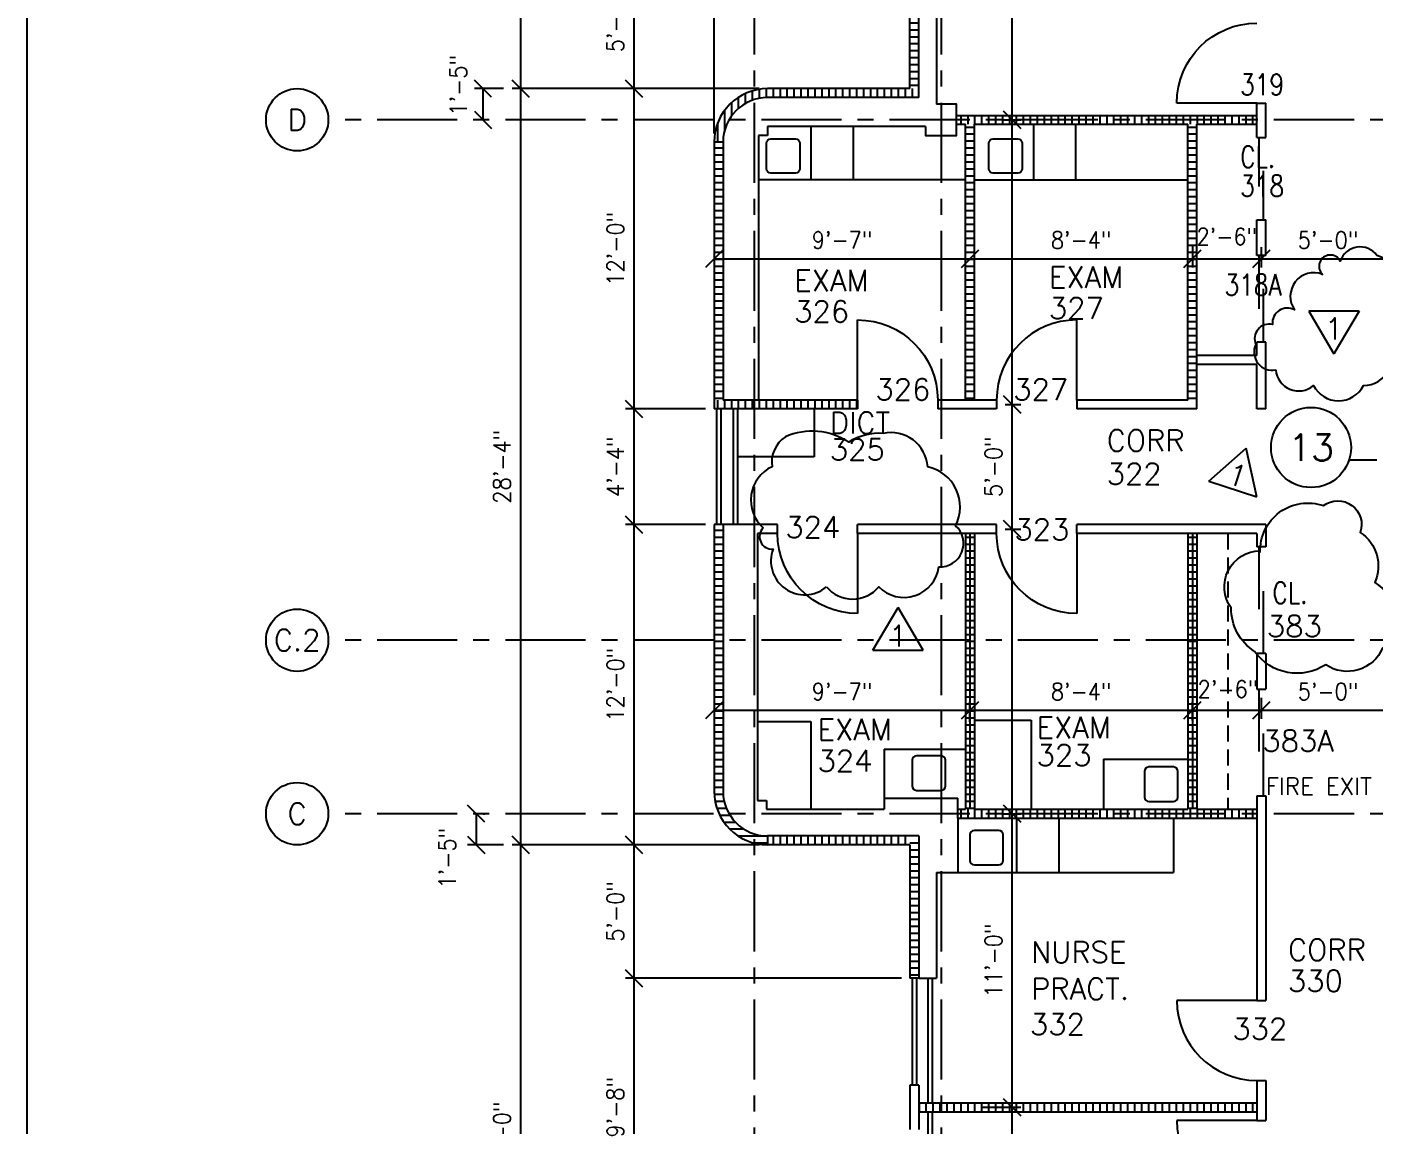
# Model space of a CAD drawing. Header units: inches. Extents: x 0 to 3828, y 0 to 2820.
# Drawn here: x 0 to 606, y 1598 to 2092 of the extents above; entities that cross this region are included whole.
import ezdxf
from ezdxf.enums import TextEntityAlignment as Align

# ---------------------------------------------------------------- set-up
doc = ezdxf.new("R2010")
doc.units = ezdxf.units.IN
doc.header["$LTSCALE"] = 28.8
doc.header["$MEASUREMENT"] = 0
doc.linetypes.add('CENTER', pattern=[2, 1.25, -0.25, 0.25, -0.25])
doc.linetypes.add('HIDDEN', pattern=[0.375, 0.25, -0.125])
for name, color, linetype in [('A-ANNO-DIMS', 1, 'Continuous'), ('A-ANNO-TEXT', 7, 'Continuous'), ('A-ANNO-TTLB', 6, 'Continuous'), ('A-DOOR', 6, 'Continuous'), ('A-FLOR-FURN', 74, 'Continuous'), ('A-GLAZ', 5, 'Continuous'), ('A-GRID', 1, 'CENTER'), ('A-WALL', 4, 'Continuous'), ('A-WALL-PATT', 9, 'Continuous'), ('ALL-ELSE', 31, 'Continuous')]:
    doc.layers.add(name, color=color, linetype=linetype)
doc.styles.add('RS', font='romans.shx', dxfattribs={"width": 0.9})
doc.dimstyles.get("Standard").update_dxf_attribs({"dimtxt": 0.18, "dimasz": 0.18, "dimexe": 0.18, "dimexo": 0.0625, "dimgap": 0.09, "dimtad": 0, "dimtih": 1, "dimtoh": 1, "dimdec": 4, "dimzin": 0, "dimdsep": 46, "dimtxsty": 'Standard', "dimcen": 0.09, "dimadec": 0, "dimazin": 0, "dimtfac": 1, "dimtdec": 4, "dimtofl": 0, "dimtmove": 0, "dimatfit": 3, "dimfxl": 0, "dimtolj": 1, "dimtzin": 0, "dimarcsym": 0})
pattern_1 = [(90, (-655, -97), (-3.125, 7e-16), [])]
pattern_2 = [(0, (-655, -97), (1e-15, 3.125), [])]

# ---------------------------------------------------------------- blocks, each defined once
blk = doc.blocks.new('C012')
blk.add_line((0, 0), (-36, 0))
blk.add_arc((0, 0), 36, 180, 270)
blk = doc.blocks.new('C009')
for p, q in [((0, 0), (11.33, 19.24)), ((22.66, 0), (11.33, 19.24)), ((0, 0), (22.66, 0))]:
    blk.add_line(p, q)
blk = doc.blocks.new('C001')
blk.add_circle((0, 0), 14)
blk = doc.blocks.new('C002')
blk.add_circle((0, 0), 18)
blk = doc.blocks.new('_OBLIQUE')
at = {"color": 0, "linetype": 'ByBlock', "lineweight": -2}
blk.add_line((-0.5, -0.5), (0.5, 0.5), dxfattribs=at)
blk = doc.blocks.new('*D176')
at = {"layer": 'A-ANNO-DIMS', "color": 0}
for p, q in [((329.16, 1724), (218.16, 1724)), ((222, 1460), (222, 1724)), ((393.16, 1460), (218.16, 1460))]:
    blk.add_line(p, q, dxfattribs=at)
at = {"layer": 'Defpoints', "color": 0}
for p in [(222, 1724), (333, 1724), (397, 1460)]:
    blk.add_point(p, dxfattribs=at)
at = {"layer": 'A-ANNO-DIMS', "color": 0, "xscale": 7.68, "yscale": 7.68, "zscale": 7.68}
for p, rotation in [((222, 1724), 90), ((222, 1460), 270)]:
    blk.add_blockref('_OBLIQUE', p, dxfattribs=dict(at, rotation=rotation))
at = {"layer": 'A-ANNO-DIMS', "color": 7, "insert": (213.59, 1592), "char_height": 7.68, "attachment_point": 5, "rotation": 90, "style": 'RS'}
blk.add_mtext('\\A1;22\'-0"', dxfattribs=at)
blk = doc.blocks.new('*D177')
at = {"layer": 'A-ANNO-DIMS', "color": 0}
for p, q in [((329.16, 2064), (218.16, 2064)), ((222, 1724), (222, 2064)), ((329.16, 1724), (218.16, 1724))]:
    blk.add_line(p, q, dxfattribs=at)
at = {"layer": 'Defpoints', "color": 0}
for p in [(222, 2064), (333, 2064), (333, 1724)]:
    blk.add_point(p, dxfattribs=at)
at = {"layer": 'A-ANNO-DIMS', "color": 0, "xscale": 7.68, "yscale": 7.68, "zscale": 7.68}
for p, rotation in [((222, 2064), 90), ((222, 1724), 270)]:
    blk.add_blockref('_OBLIQUE', p, dxfattribs=dict(at, rotation=rotation))
at = {"layer": 'A-ANNO-DIMS', "color": 7, "insert": (213.59, 1894), "char_height": 7.68, "attachment_point": 5, "rotation": 90, "style": 'RS'}
blk.add_mtext('\\A1;28\'-4"', dxfattribs=at)
blk = doc.blocks.new('*D178')
at = {"layer": 'A-ANNO-DIMS', "color": 0}
for p, q in [((393.16, 2328), (218.16, 2328)), ((222, 2064), (222, 2328)), ((329.16, 2064), (218.16, 2064))]:
    blk.add_line(p, q, dxfattribs=at)
at = {"layer": 'Defpoints', "color": 0}
for p in [(222, 2328), (397, 2328), (333, 2064)]:
    blk.add_point(p, dxfattribs=at)
at = {"layer": 'A-ANNO-DIMS', "color": 0, "xscale": 7.68, "yscale": 7.68, "zscale": 7.68}
for p, rotation in [((222, 2328), 90), ((222, 2064), 270)]:
    blk.add_blockref('_OBLIQUE', p, dxfattribs=dict(at, rotation=rotation))
at = {"layer": 'A-ANNO-DIMS', "color": 7, "insert": (213.59, 2196), "char_height": 7.68, "attachment_point": 5, "rotation": 90, "style": 'RS'}
blk.add_mtext('\\A1;22\'-0"', dxfattribs=at)
blk = doc.blocks.new('*D181')
at = {"layer": 'A-ANNO-DIMS', "color": 0}
for p, q in [((393.16, 1664), (269.16, 1664)), ((273, 1548), (273, 1664)), ((393.16, 1548), (269.16, 1548))]:
    blk.add_line(p, q, dxfattribs=at)
at = {"layer": 'Defpoints', "color": 0}
for p in [(273, 1664), (397, 1664), (397, 1548)]:
    blk.add_point(p, dxfattribs=at)
at = {"layer": 'A-ANNO-DIMS', "color": 0, "xscale": 7.68, "yscale": 7.68, "zscale": 7.68}
for p, rotation in [((273, 1664), 90), ((273, 1548), 270)]:
    blk.add_blockref('_OBLIQUE', p, dxfattribs=dict(at, rotation=rotation))
at = {"layer": 'A-ANNO-DIMS', "color": 7, "insert": (264.59, 1606), "char_height": 7.68, "attachment_point": 5, "rotation": 90, "style": 'RS'}
blk.add_mtext('\\A1;9\'-8"', dxfattribs=at)
blk = doc.blocks.new('*D182')
at = {"layer": 'A-ANNO-DIMS', "color": 0}
for p, q in [((275.16, 1724), (269.16, 1724)), ((273, 1664), (273, 1724)), ((393.16, 1664), (269.16, 1664))]:
    blk.add_line(p, q, dxfattribs=at)
at = {"layer": 'Defpoints', "color": 0}
for p in [(273, 1724), (279, 1724), (397, 1664)]:
    blk.add_point(p, dxfattribs=at)
at = {"layer": 'A-ANNO-DIMS', "color": 0, "xscale": 7.68, "yscale": 7.68, "zscale": 7.68}
for p, rotation in [((273, 1724), 90), ((273, 1664), 270)]:
    blk.add_blockref('_OBLIQUE', p, dxfattribs=dict(at, rotation=rotation))
at = {"layer": 'A-ANNO-DIMS', "color": 7, "insert": (264.59, 1694), "char_height": 7.68, "attachment_point": 5, "rotation": 90, "style": 'RS'}
blk.add_mtext('\\A1;5\'-0"', dxfattribs=at)
blk = doc.blocks.new('*D166')
at = {"layer": 'A-ANNO-DIMS', "color": 0}
for p, q in [((305.16, 1868), (269.16, 1868)), ((273, 1724), (273, 1868)), ((275.16, 1724), (269.16, 1724))]:
    blk.add_line(p, q, dxfattribs=at)
at = {"layer": 'Defpoints', "color": 0}
for p in [(273, 1868), (309, 1868), (279, 1724)]:
    blk.add_point(p, dxfattribs=at)
at = {"layer": 'A-ANNO-DIMS', "color": 0, "xscale": 7.68, "yscale": 7.68, "zscale": 7.68}
for p, rotation in [((273, 1868), 90), ((273, 1724), 270)]:
    blk.add_blockref('_OBLIQUE', p, dxfattribs=dict(at, rotation=rotation))
at = {"layer": 'A-ANNO-DIMS', "color": 7, "insert": (264.59, 1796), "char_height": 7.68, "attachment_point": 5, "rotation": 90, "style": 'RS'}
blk.add_mtext('\\A1;12\'-0"', dxfattribs=at)
blk = doc.blocks.new('*D167')
at = {"layer": 'A-ANNO-DIMS', "color": 0}
for p, q in [((305.16, 1920), (269.16, 1920)), ((273, 1868), (273, 1920)), ((305.16, 1868), (269.16, 1868))]:
    blk.add_line(p, q, dxfattribs=at)
at = {"layer": 'Defpoints', "color": 0}
for p in [(273, 1920), (309, 1920), (309, 1868)]:
    blk.add_point(p, dxfattribs=at)
at = {"layer": 'A-ANNO-DIMS', "color": 0, "xscale": 7.68, "yscale": 7.68, "zscale": 7.68}
for p, rotation in [((273, 1920), 90), ((273, 1868), 270)]:
    blk.add_blockref('_OBLIQUE', p, dxfattribs=dict(at, rotation=rotation))
at = {"layer": 'A-ANNO-DIMS', "color": 7, "insert": (264.59, 1894), "char_height": 7.68, "attachment_point": 5, "rotation": 90, "style": 'RS'}
blk.add_mtext('\\A1;4\'-4"', dxfattribs=at)
blk = doc.blocks.new('*D168')
at = {"layer": 'A-ANNO-DIMS', "color": 0}
for p, q in [((280.16, 2064), (269.16, 2064)), ((273, 1920), (273, 2064)), ((305.16, 1920), (269.16, 1920))]:
    blk.add_line(p, q, dxfattribs=at)
at = {"layer": 'Defpoints', "color": 0}
for p in [(273, 2064), (284, 2064), (309, 1920)]:
    blk.add_point(p, dxfattribs=at)
at = {"layer": 'A-ANNO-DIMS', "color": 0, "xscale": 7.68, "yscale": 7.68, "zscale": 7.68}
for p, rotation in [((273, 2064), 90), ((273, 1920), 270)]:
    blk.add_blockref('_OBLIQUE', p, dxfattribs=dict(at, rotation=rotation))
at = {"layer": 'A-ANNO-DIMS', "color": 7, "insert": (264.59, 1992), "char_height": 7.68, "attachment_point": 5, "rotation": 90, "style": 'RS'}
blk.add_mtext('\\A1;12\'-0"', dxfattribs=at)
blk = doc.blocks.new('*D169')
at = {"layer": 'A-ANNO-DIMS', "color": 0}
for p, q in [((393.16, 2124), (269.16, 2124)), ((273, 2064), (273, 2124)), ((280.16, 2064), (269.16, 2064))]:
    blk.add_line(p, q, dxfattribs=at)
at = {"layer": 'Defpoints', "color": 0}
for p in [(273, 2124), (397, 2124), (284, 2064)]:
    blk.add_point(p, dxfattribs=at)
at = {"layer": 'A-ANNO-DIMS', "color": 0, "xscale": 7.68, "yscale": 7.68, "zscale": 7.68}
for p, rotation in [((273, 2124), 90), ((273, 2064), 270)]:
    blk.add_blockref('_OBLIQUE', p, dxfattribs=dict(at, rotation=rotation))
at = {"layer": 'A-ANNO-DIMS', "color": 7, "insert": (264.59, 2094), "char_height": 7.68, "attachment_point": 5, "rotation": 90, "style": 'RS'}
blk.add_mtext('\\A1;5\'-0"', dxfattribs=at)
blk = doc.blocks.new('*D16')
at = {"layer": 'A-ANNO-DIMS', "color": 0}
for p, q in [((214.32, 2064), (201.16, 2064)), ((205, 2064), (205, 2050)), ((202.16, 2050), (201.16, 2050))]:
    blk.add_line(p, q, dxfattribs=at)
at = {"layer": 'Defpoints', "color": 0}
for p in [(218.16, 2064), (205, 2050), (206, 2050)]:
    blk.add_point(p, dxfattribs=at)
at = {"layer": 'A-ANNO-DIMS', "color": 0, "xscale": 7.68, "yscale": 7.68, "zscale": 7.68}
for p, rotation in [((205, 2064), 90), ((205, 2050), 270)]:
    blk.add_blockref('_OBLIQUE', p, dxfattribs=dict(at, rotation=rotation))
at = {"layer": 'A-ANNO-DIMS', "color": 7, "insert": (194, 2065.5), "char_height": 7.68, "attachment_point": 5, "rotation": 90, "style": 'RS'}
blk.add_mtext('\\A1;1\'-5"', dxfattribs=at)
blk = doc.blocks.new('*D173')
at = {"layer": 'A-ANNO-DIMS', "color": 0}
for p, q in [((202, 1738), (202, 1724)), ((205.34, 1738), (205.84, 1738)), ((214.32, 1724), (198.16, 1724))]:
    blk.add_line(p, q, dxfattribs=at)
at = {"layer": 'Defpoints', "color": 0}
for p in [(201.5, 1738), (202, 1724), (218.16, 1724)]:
    blk.add_point(p, dxfattribs=at)
at = {"layer": 'A-ANNO-DIMS', "color": 0, "xscale": 7.68, "yscale": 7.68, "zscale": 7.68}
for p, rotation in [((202, 1738), 90), ((202, 1724), 270)]:
    blk.add_blockref('_OBLIQUE', p, dxfattribs=dict(at, rotation=rotation))
at = {"layer": 'A-ANNO-DIMS', "color": 7, "insert": (189, 1718), "char_height": 7.68, "attachment_point": 5, "rotation": 90, "style": 'RS'}
blk.add_mtext('\\A1;1\'-5"', dxfattribs=at)
blk = doc.blocks.new('*D216')
at = {"layer": 'A-ANNO-DIMS', "color": 0}
for p, q in [((309, 2043.84), (309, 2425.34)), ((309, 2421.5), (327, 2421.5))]:
    blk.add_line(p, q, dxfattribs=at)
at = {"layer": 'Defpoints', "color": 0}
for p in [(327, 2421.5), (327, 2421.5), (309, 2040)]:
    blk.add_point(p, dxfattribs=at)
at = {"layer": 'A-ANNO-DIMS', "color": 0, "xscale": 7.68, "yscale": 7.68, "zscale": 7.68, "rotation": 180}
blk.add_blockref('_OBLIQUE', (309, 2421.5), dxfattribs=at)
at = {"layer": 'A-ANNO-DIMS', "color": 0, "xscale": 7.68, "yscale": 7.68, "zscale": 7.68}
blk.add_blockref('_OBLIQUE', (327, 2421.5), dxfattribs=at)
at = {"layer": 'A-ANNO-DIMS', "color": 7, "insert": (343.5, 2431.5), "char_height": 7.68, "attachment_point": 5, "style": 'RS'}
blk.add_mtext('\\A1;1\'-6"', dxfattribs=at)
blk = doc.blocks.new('*D237')
at = {"layer": 'A-ANNO-DIMS', "color": 0}
for p, q in [((429.34, 1606), (446.84, 1606)), ((443, 1460), (443, 1606)), ((446.34, 1460), (446.84, 1460))]:
    blk.add_line(p, q, dxfattribs=at)
at = {"layer": 'Defpoints', "color": 0}
for p in [(425.5, 1606), (443, 1606), (442.5, 1460)]:
    blk.add_point(p, dxfattribs=at)
at = {"layer": 'A-ANNO-DIMS', "color": 0, "xscale": 7.68, "yscale": 7.68, "zscale": 7.68}
for p, rotation in [((443, 1606), 90), ((443, 1460), 270)]:
    blk.add_blockref('_OBLIQUE', p, dxfattribs=dict(at, rotation=rotation))
at = {"layer": 'A-ANNO-DIMS', "color": 7, "insert": (434.59, 1533), "char_height": 7.68, "attachment_point": 5, "rotation": 90, "style": 'RS'}
blk.add_mtext('\\A1;12\'-2"', dxfattribs=at)
blk = doc.blocks.new('*D238')
at = {"layer": 'A-ANNO-DIMS', "color": 0}
for p, q in [((438.34, 1738), (446.84, 1738)), ((443, 1606), (443, 1738)), ((429.34, 1606), (446.84, 1606))]:
    blk.add_line(p, q, dxfattribs=at)
at = {"layer": 'Defpoints', "color": 0}
for p in [(434.5, 1738), (443, 1738), (425.5, 1606)]:
    blk.add_point(p, dxfattribs=at)
at = {"layer": 'A-ANNO-DIMS', "color": 0, "xscale": 7.68, "yscale": 7.68, "zscale": 7.68}
for p, rotation in [((443, 1738), 90), ((443, 1606), 270)]:
    blk.add_blockref('_OBLIQUE', p, dxfattribs=dict(at, rotation=rotation))
at = {"layer": 'A-ANNO-DIMS', "color": 7, "insert": (434.59, 1672), "char_height": 7.68, "attachment_point": 5, "rotation": 90, "style": 'RS'}
blk.add_mtext('\\A1;11\'-0"', dxfattribs=at)
blk = doc.blocks.new('*D239')
at = {"layer": 'A-ANNO-DIMS', "color": 0}
for p, q in [((439.84, 1866), (446.84, 1866)), ((443, 1738), (443, 1866)), ((438.34, 1738), (446.84, 1738))]:
    blk.add_line(p, q, dxfattribs=at)
at = {"layer": 'Defpoints', "color": 0}
for p in [(436, 1866), (443, 1866), (434.5, 1738)]:
    blk.add_point(p, dxfattribs=at)
at = {"layer": 'A-ANNO-DIMS', "color": 0, "xscale": 7.68, "yscale": 7.68, "zscale": 7.68}
for p, rotation in [((443, 1866), 90), ((443, 1738), 270)]:
    blk.add_blockref('_OBLIQUE', p, dxfattribs=dict(at, rotation=rotation))
blk = doc.blocks.new('*D240')
at = {"layer": 'A-ANNO-DIMS', "color": 0}
for p, q in [((439.84, 1922), (446.84, 1922)), ((443, 1866), (443, 1922)), ((439.84, 1866), (446.84, 1866))]:
    blk.add_line(p, q, dxfattribs=at)
at = {"layer": 'Defpoints', "color": 0}
for p in [(436, 1922), (443, 1922), (436, 1866)]:
    blk.add_point(p, dxfattribs=at)
at = {"layer": 'A-ANNO-DIMS', "color": 0, "xscale": 7.68, "yscale": 7.68, "zscale": 7.68}
for p, rotation in [((443, 1922), 90), ((443, 1866), 270)]:
    blk.add_blockref('_OBLIQUE', p, dxfattribs=dict(at, rotation=rotation))
at = {"layer": 'A-ANNO-DIMS', "color": 7, "insert": (434.59, 1894), "char_height": 7.68, "attachment_point": 5, "rotation": 90, "style": 'RS'}
blk.add_mtext('\\A1;5\'-0"', dxfattribs=at)
blk = doc.blocks.new('*D241')
at = {"layer": 'A-ANNO-DIMS', "color": 0}
for p, q in [((438.84, 2050), (446.84, 2050)), ((443, 1922), (443, 2050)), ((439.84, 1922), (446.84, 1922))]:
    blk.add_line(p, q, dxfattribs=at)
at = {"layer": 'Defpoints', "color": 0}
for p in [(435, 2050), (443, 2050), (436, 1922)]:
    blk.add_point(p, dxfattribs=at)
at = {"layer": 'A-ANNO-DIMS', "color": 0, "xscale": 7.68, "yscale": 7.68, "zscale": 7.68}
for p, rotation in [((443, 2050), 90), ((443, 1922), 270)]:
    blk.add_blockref('_OBLIQUE', p, dxfattribs=dict(at, rotation=rotation))
blk = doc.blocks.new('*D242')
at = {"layer": 'A-ANNO-DIMS', "color": 0}
for p, q in [((436.84, 2182), (446.84, 2182)), ((443, 2050), (443, 2182)), ((438.84, 2050), (446.84, 2050))]:
    blk.add_line(p, q, dxfattribs=at)
at = {"layer": 'Defpoints', "color": 0}
for p in [(433, 2182), (443, 2182), (435, 2050)]:
    blk.add_point(p, dxfattribs=at)
at = {"layer": 'A-ANNO-DIMS', "color": 0, "xscale": 7.68, "yscale": 7.68, "zscale": 7.68}
for p, rotation in [((443, 2182), 90), ((443, 2050), 270)]:
    blk.add_blockref('_OBLIQUE', p, dxfattribs=dict(at, rotation=rotation))
at = {"layer": 'A-ANNO-DIMS', "color": 7, "insert": (434.59, 2116), "char_height": 7.68, "attachment_point": 5, "rotation": 90, "style": 'RS'}
blk.add_mtext('\\A1;11\'-0"', dxfattribs=at)
blk = doc.blocks.new('*D256')
at = {"layer": 'A-ANNO-DIMS', "color": 0}
blk.add_line((309, 1987.5), (424, 1987.5), dxfattribs=at)
at = {"layer": 'Defpoints', "color": 0}
for p in [(309, 1987.5), (424, 1987.5), (424, 1987.5)]:
    blk.add_point(p, dxfattribs=at)
at = {"layer": 'A-ANNO-DIMS', "color": 0, "xscale": 7.68, "yscale": 7.68, "zscale": 7.68, "rotation": 180}
blk.add_blockref('_OBLIQUE', (309, 1987.5), dxfattribs=at)
at = {"layer": 'A-ANNO-DIMS', "color": 0, "xscale": 7.68, "yscale": 7.68, "zscale": 7.68}
blk.add_blockref('_OBLIQUE', (424, 1987.5), dxfattribs=at)
at = {"layer": 'A-ANNO-DIMS', "color": 7, "insert": (366.5, 1995.91), "char_height": 7.68, "attachment_point": 5, "style": 'RS'}
blk.add_mtext('\\A1;9\'-7"', dxfattribs=at)
blk = doc.blocks.new('*D47')
at = {"layer": 'A-ANNO-DIMS', "color": 0}
for p, q in [((524, 1993.66), (524, 1983.66)), ((424, 1987.5), (524, 1987.5))]:
    blk.add_line(p, q, dxfattribs=at)
at = {"layer": 'Defpoints', "color": 0}
for p in [(524, 1997.5), (424, 1987.5), (524, 1987.5)]:
    blk.add_point(p, dxfattribs=at)
at = {"layer": 'A-ANNO-DIMS', "color": 0, "xscale": 7.68, "yscale": 7.68, "zscale": 7.68, "rotation": 180}
blk.add_blockref('_OBLIQUE', (424, 1987.5), dxfattribs=at)
at = {"layer": 'A-ANNO-DIMS', "color": 0, "xscale": 7.68, "yscale": 7.68, "zscale": 7.68}
blk.add_blockref('_OBLIQUE', (524, 1987.5), dxfattribs=at)
at = {"layer": 'A-ANNO-DIMS', "color": 7, "insert": (474, 1995.91), "char_height": 7.68, "attachment_point": 5, "style": 'RS'}
blk.add_mtext('\\A1;8\'-4"', dxfattribs=at)
blk = doc.blocks.new('*D48')
at = {"layer": 'A-ANNO-DIMS', "color": 0}
for p, q in [((524, 1993.66), (524, 1983.66)), ((524, 1987.5), (555, 1987.5)), ((555, 1992.66), (555, 1983.66))]:
    blk.add_line(p, q, dxfattribs=at)
at = {"layer": 'Defpoints', "color": 0}
for p in [(524, 1997.5), (555, 1996.5), (555, 1987.5)]:
    blk.add_point(p, dxfattribs=at)
at = {"layer": 'A-ANNO-DIMS', "color": 0, "xscale": 7.68, "yscale": 7.68, "zscale": 7.68, "rotation": 180}
blk.add_blockref('_OBLIQUE', (524, 1987.5), dxfattribs=at)
at = {"layer": 'A-ANNO-DIMS', "color": 0, "xscale": 7.68, "yscale": 7.68, "zscale": 7.68}
blk.add_blockref('_OBLIQUE', (555, 1987.5), dxfattribs=at)
at = {"layer": 'A-ANNO-DIMS', "color": 7, "insert": (539.5, 1997.5), "char_height": 7.68, "attachment_point": 5, "style": 'RS'}
blk.add_mtext('\\A1;2\'-6"', dxfattribs=at)
blk = doc.blocks.new('*D257')
at = {"layer": 'A-ANNO-DIMS', "color": 0}
for p, q in [((555, 1992.66), (555, 1983.66)), ((555, 1987.5), (615, 1987.5)), ((615, 1991.66), (615, 1983.66))]:
    blk.add_line(p, q, dxfattribs=at)
at = {"layer": 'Defpoints', "color": 0}
for p in [(555, 1996.5), (615, 1995.5), (615, 1987.5)]:
    blk.add_point(p, dxfattribs=at)
at = {"layer": 'A-ANNO-DIMS', "color": 0, "xscale": 7.68, "yscale": 7.68, "zscale": 7.68, "rotation": 180}
blk.add_blockref('_OBLIQUE', (555, 1987.5), dxfattribs=at)
at = {"layer": 'A-ANNO-DIMS', "color": 0, "xscale": 7.68, "yscale": 7.68, "zscale": 7.68}
blk.add_blockref('_OBLIQUE', (615, 1987.5), dxfattribs=at)
at = {"layer": 'A-ANNO-DIMS', "color": 7, "insert": (585, 1995.91), "char_height": 7.68, "attachment_point": 5, "style": 'RS'}
blk.add_mtext('\\A1;5\'-0"', dxfattribs=at)
blk = doc.blocks.new('*D261')
at = {"layer": 'A-ANNO-DIMS', "color": 0}
for p, q in [((424, 1779.34), (424, 1788.34)), ((309, 1784.5), (424, 1784.5)), ((309, 1781.16), (309, 1780.66))]:
    blk.add_line(p, q, dxfattribs=at)
at = {"layer": 'Defpoints', "color": 0}
for p in [(309, 1785), (424, 1784.5), (424, 1775.5)]:
    blk.add_point(p, dxfattribs=at)
at = {"layer": 'A-ANNO-DIMS', "color": 0, "xscale": 7.68, "yscale": 7.68, "zscale": 7.68, "rotation": 180}
blk.add_blockref('_OBLIQUE', (309, 1784.5), dxfattribs=at)
at = {"layer": 'A-ANNO-DIMS', "color": 0, "xscale": 7.68, "yscale": 7.68, "zscale": 7.68}
blk.add_blockref('_OBLIQUE', (424, 1784.5), dxfattribs=at)
at = {"layer": 'A-ANNO-DIMS', "color": 7, "insert": (366.5, 1792.91), "char_height": 7.68, "attachment_point": 5, "style": 'RS'}
blk.add_mtext('\\A1;9\'-7"', dxfattribs=at)
blk = doc.blocks.new('*D262')
at = {"layer": 'A-ANNO-DIMS', "color": 0}
for p, q in [((424, 1779.34), (424, 1788.34)), ((524, 1779.84), (524, 1788.34)), ((424, 1784.5), (524, 1784.5))]:
    blk.add_line(p, q, dxfattribs=at)
at = {"layer": 'Defpoints', "color": 0}
for p in [(524, 1784.5), (424, 1775.5), (524, 1776)]:
    blk.add_point(p, dxfattribs=at)
at = {"layer": 'A-ANNO-DIMS', "color": 0, "xscale": 7.68, "yscale": 7.68, "zscale": 7.68, "rotation": 180}
blk.add_blockref('_OBLIQUE', (424, 1784.5), dxfattribs=at)
at = {"layer": 'A-ANNO-DIMS', "color": 0, "xscale": 7.68, "yscale": 7.68, "zscale": 7.68}
blk.add_blockref('_OBLIQUE', (524, 1784.5), dxfattribs=at)
at = {"layer": 'A-ANNO-DIMS', "color": 7, "insert": (474, 1792.91), "char_height": 7.68, "attachment_point": 5, "style": 'RS'}
blk.add_mtext('\\A1;8\'-4"', dxfattribs=at)
blk = doc.blocks.new('*D263')
at = {"layer": 'A-ANNO-DIMS', "color": 0}
for p, q in [((524, 1779.84), (524, 1788.34)), ((555, 1790.16), (555, 1780.66)), ((524, 1784.5), (555, 1784.5))]:
    blk.add_line(p, q, dxfattribs=at)
at = {"layer": 'Defpoints', "color": 0}
for p in [(555, 1794), (555, 1784.5), (524, 1776)]:
    blk.add_point(p, dxfattribs=at)
at = {"layer": 'A-ANNO-DIMS', "color": 0, "xscale": 7.68, "yscale": 7.68, "zscale": 7.68, "rotation": 180}
blk.add_blockref('_OBLIQUE', (524, 1784.5), dxfattribs=at)
at = {"layer": 'A-ANNO-DIMS', "color": 0, "xscale": 7.68, "yscale": 7.68, "zscale": 7.68}
blk.add_blockref('_OBLIQUE', (555, 1784.5), dxfattribs=at)
at = {"layer": 'A-ANNO-DIMS', "color": 7, "insert": (540, 1794), "char_height": 7.68, "attachment_point": 5, "style": 'RS'}
blk.add_mtext('\\A1;2\'-6"', dxfattribs=at)
blk = doc.blocks.new('*D264')
at = {"layer": 'A-ANNO-DIMS', "color": 0}
for p, q in [((555, 1790.16), (555, 1780.66)), ((615, 1783.84), (615, 1788.34)), ((555, 1784.5), (615, 1784.5))]:
    blk.add_line(p, q, dxfattribs=at)
at = {"layer": 'Defpoints', "color": 0}
for p in [(555, 1794), (615, 1784.5), (615, 1780)]:
    blk.add_point(p, dxfattribs=at)
at = {"layer": 'A-ANNO-DIMS', "color": 0, "xscale": 7.68, "yscale": 7.68, "zscale": 7.68, "rotation": 180}
blk.add_blockref('_OBLIQUE', (555, 1784.5), dxfattribs=at)
at = {"layer": 'A-ANNO-DIMS', "color": 0, "xscale": 7.68, "yscale": 7.68, "zscale": 7.68}
blk.add_blockref('_OBLIQUE', (615, 1784.5), dxfattribs=at)
at = {"layer": 'A-ANNO-DIMS', "color": 7, "insert": (585, 1792.91), "char_height": 7.68, "attachment_point": 5, "style": 'RS'}
blk.add_mtext('\\A1;5\'-0"', dxfattribs=at)

msp = doc.modelspace()

# ---------------------------------------------------------------- hatches: boundary and pattern name
at = {"layer": 'A-WALL-PATT'}
h = msp.add_hatch(dxfattribs=at)
h.set_pattern_fill('ANSI31', color=256, scale=25, angle=315, style=0)
h.set_pattern_definition(pattern_2)
h.paths.add_polyline_path([(401, 2124), (397, 2124), (397, 2064), (401, 2064)])
h = msp.add_hatch(dxfattribs=at)
h.set_pattern_fill('ANSI31', color=256, scale=25, angle=45, style=0)
h.set_pattern_definition(pattern_1)
h.paths.add_polyline_path([(401, 2064), (333, 2064, 0.414213562), (309, 2040), (313, 2040, -0.414213562), (333, 2060), (401, 2060)])
h = msp.add_hatch(dxfattribs=at)
h.set_pattern_fill('ANSI31', color=256, scale=25, angle=45, style=0)
h.set_pattern_definition(pattern_1)
h.paths.add_polyline_path([(553, 2052), (418, 2052), (418, 2048), (422, 2048), (526, 2048), (553, 2048)])
h = msp.add_hatch(dxfattribs=at)
h.set_pattern_fill('ANSI31', color=256, scale=25, angle=315, style=0)
h.set_pattern_definition(pattern_2)
h.paths.add_polyline_path([(426, 2048), (422, 2048), (422, 1924), (426, 1924)])
h = msp.add_hatch(dxfattribs=at)
h.set_pattern_fill('ANSI31', color=256, scale=25, angle=315, style=0)
h.set_pattern_definition(pattern_2)
h.paths.add_polyline_path([(526, 2048), (522, 2048), (522, 1924), (526, 1924)])
h = msp.add_hatch(dxfattribs=at)
h.set_pattern_fill('ANSI31', color=256, scale=25, angle=315, style=0)
h.set_pattern_definition(pattern_2)
h.paths.add_polyline_path([(313, 2040), (309, 2040), (309, 1924), (313, 1924)])
h = msp.add_hatch(dxfattribs=at)
h.set_pattern_fill('ANSI31', color=256, scale=25, angle=45, style=0)
h.set_pattern_definition(pattern_1)
h.paths.add_polyline_path([(373.5, 1924), (309, 1924), (309, 1920), (373.5, 1920)])
h = msp.add_hatch(dxfattribs=at)
h.set_pattern_fill('ANSI31', color=256, scale=25, angle=315, style=0)
h.set_pattern_definition(pattern_2)
h.paths.add_polyline_path([(313, 1868), (309, 1868), (309, 1748, 0.414213562), (333, 1724), (333, 1728, -0.414213562), (313, 1748)])
h = msp.add_hatch(dxfattribs=at)
h.set_pattern_fill('ANSI31', color=256, scale=25, angle=315, style=0)
h.set_pattern_definition(pattern_2)
h.paths.add_polyline_path([(426, 1864), (422, 1864), (422, 1740), (426, 1740)])
h = msp.add_hatch(dxfattribs=at)
h.set_pattern_fill('ANSI31', color=256, scale=25, angle=315, style=0)
h.set_pattern_definition(pattern_2)
h.paths.add_polyline_path([(526, 1864), (522, 1864), (522, 1740), (526, 1740)])
h = msp.add_hatch(dxfattribs=at)
h.set_pattern_fill('ANSI31', color=256, scale=25, angle=45, style=0)
h.set_pattern_definition(pattern_1)
h.paths.add_polyline_path([(553, 1740), (526, 1740), (422, 1740), (418.5, 1740), (418.5, 1736), (553, 1736)])
h = msp.add_hatch(dxfattribs=at)
h.set_pattern_fill('ANSI31', color=256, scale=25, angle=45, style=0)
h.set_pattern_definition(pattern_1)
h.paths.add_polyline_path([(397, 1728), (333, 1728), (333, 1724), (397, 1724)])
h = msp.add_hatch(dxfattribs=at)
h.set_pattern_fill('ANSI31', color=256, scale=25, angle=315, style=0)
h.set_pattern_definition(pattern_2)
h.paths.add_polyline_path([(401, 1728), (397, 1728), (397, 1664), (401, 1664)])
h = msp.add_hatch(dxfattribs=at)
h.set_pattern_fill('ANSI31', color=256, scale=25, angle=45, style=0)
h.set_pattern_definition(pattern_1)
h.paths.add_polyline_path([(553, 1608), (411, 1608), (411, 1604), (553, 1604)])
h.paths.add_polyline_path([(411, 1608), (401, 1608), (401, 1604), (411, 1604)])

# ---------------------------------------------------------------- linework, layer by layer
at = {"layer": 'A-ANNO-TEXT'}
msp.add_line((607, 1897), (594.47056, 1897), dxfattribs=at)
for points in [[(561.5, 1937.5, 0.606814896), (578.5, 1930.5, 0.606814896), (601, 1930.5, 0.606814896), (611.34049, 1950.36389, 0.606814896), (611.5, 1967, 0.606814896), (607, 1989, 0.606814896), (590.5, 1986.5, 1.173271107), (582.5, 1980.5, 0.744223985), (570, 1964.5, 0.606814896), (560, 1958, 0.606814896), (552.5, 1949, 0.606814896), (561.5, 1937.5, -0.092301097)], [(359.5, 1840, 0.469653743), (383, 1840, 0.625780976), (410, 1849, 0.712443536), (417.5, 1867.5, 0.49347014), (405, 1894, 0.456024161), (385, 1909, 0.16227766), (369.5, 1905, 0.255144844), (341, 1907.5, 0.288738479), (335, 1894, 0.534619836), (331, 1866.5, 0.701973848), (335.5, 1857, 0.775149068), (359.5, 1840, -1.569555836)], [(554.5, 1855.5, -0.52688352), (583, 1876.5, -0.743451549), (599.5, 1864.5, -0.366950945), (606, 1842, -0.483301779), (609.5, 1812.5, -0.47572903), (584, 1805, -0.403834153), (552, 1811, -0.261951083), (541.5, 1830.5, -0.610346416), (554.48754, 1856.23113, -0.160273016)]]:
    msp.add_lwpolyline(points, format="xyb", dxfattribs=at)
at = {"layer": 'A-ANNO-TTLB'}
msp.add_lwpolyline([(3828, 2820), (0, 2820), (0, 0), (3828, 0)], close=True, dxfattribs=at)
at = {"layer": 'A-DOOR'}
for p, q in [((554, 2020), (554, 2042)), ((556, 2005), (556, 2027)), ((554, 1965), (554, 1989)), ((556, 1950), (556, 1974)), ((554, 1830), (554, 1858)), ((556, 1810), (556, 1838)), ((554, 1766), (554, 1794)), ((556, 1746), (556, 1774))]:
    msp.add_line(p, q, dxfattribs=at)
at = {"layer": 'A-FLOR-FURN'}
for p, q in [((452.5, 2048), (452.5, 2023)), ((471.5, 2048), (471.5, 2023)), ((352.5, 2047), (352.5, 2023)), ((371.5, 2047), (371.5, 2023)), ((422, 2023), (329, 2023)), ((426, 2023), (522, 2023)), ((354, 1920), (354, 1898.5)), ((354, 1898.5), (319.5, 1898.5)), ((328.5, 1779.5), (352.5, 1779.5)), ((352.5, 1779.5), (352.5, 1740)), ((426, 1780), (451.5, 1780)), ((451.5, 1780), (451.5, 1740)), ((385.5, 1767), (385.5, 1745)), ((385.5, 1767), (422, 1767)), ((484, 1762.5), (522, 1762.5)), ((484, 1762.5), (484, 1740)), ((445, 1736), (445, 1711.5)), ((464, 1736), (464, 1711.5)), ((515.5, 1736), (515.5, 1711.5)), ((418.5, 1711.5), (515.5, 1711.5))]:
    msp.add_line(p, q, dxfattribs=at)
for points in [[(347.5, 2039.5), (347.5, 2028, -0.414213562), (345.5, 2026), (334.5, 2026, -0.414213562), (332.5, 2028), (332.5, 2039.5, -0.414213562), (334.5, 2041.5), (345.5, 2041.5, -0.414213562)], [(447.5, 2039.5), (447.5, 2028, -0.414213562), (445.5, 2026), (434.5, 2026, -0.414213562), (432.5, 2028), (432.5, 2039.5, -0.414213562), (434.5, 2041.5), (445.5, 2041.5, -0.414213562)], [(413, 1750.5), (413, 1762, 0.414213562), (411, 1764), (400, 1764, 0.414213562), (398, 1762), (398, 1750.5, 0.414213562), (400, 1748.5), (411, 1748.5, 0.414213562)], [(517.5, 1745.5), (517.5, 1757, 0.414213562), (515.5, 1759), (504.5, 1759, 0.414213562), (502.5, 1757), (502.5, 1745.5, 0.414213562), (504.5, 1743.5), (515.5, 1743.5, 0.414213562)], [(439, 1717), (439, 1728.5, 0.414213562), (437, 1730.5), (426, 1730.5, 0.414213562), (424, 1728.5), (424, 1717, 0.414213562), (426, 1715), (437, 1715, 0.414213562)]]:
    msp.add_lwpolyline(points, format="xyb", close=True, dxfattribs=at)
at = {"layer": 'A-GLAZ'}
for p, q in [((310, 1920), (310, 1868)), ((312, 1920), (312, 1868)), ((317.5, 1920), (317.5, 1868)), ((319.5, 1920), (319.5, 1868)), ((398, 1664), (398, 1616)), ((400, 1664), (400, 1616)), ((405, 1664), (405, 1608)), ((407, 1664), (407, 1608)), ((405, 1604), (405, 1548)), ((407, 1604), (407, 1548))]:
    msp.add_line(p, q, dxfattribs=at)
at = {"layer": 'A-GRID'}
for p, q in [((327, 2518.5), (327, 1325.5)), ((411, 2518.5), (411, 1325.5)), ((2785.5, 2050), (135.5, 2050)), ((2785.5, 1816), (135.5, 1816)), ((2785.5, 1738), (135.5, 1738))]:
    msp.add_line(p, q, dxfattribs=at)
at = {"layer": 'A-WALL'}
for p, q in [((397, 2064), (397, 2124)), ((401, 2060), (401, 2124)), ((409, 2124), (409, 2057)), ((397, 2064), (333, 2064)), ((401, 2060), (333, 2060)), ((553, 2042), (553, 2057.5)), ((553, 2057.5), (557, 2057.5)), ((557, 2042), (557, 2057.5)), ((418, 2052), (553, 2052)), ((418, 2048), (422, 2048)), ((422, 1924), (422, 2048)), ((426, 2048), (522, 2048)), ((426, 1924), (426, 2048)), ((522, 1924), (522, 2048)), ((526, 2048), (553, 2048)), ((526, 1920), (526, 2048)), ((329, 2043), (329, 1924)), ((333, 2043), (329, 2043)), ((404, 2047), (333, 2047)), ((333, 2047), (333, 2043)), ((553, 2042), (557, 2042)), ((309, 2040), (309, 1920)), ((313, 2040), (313, 1924)), ((553, 1989), (553, 2005)), ((553, 2005), (557, 2005)), ((557, 1989), (557, 2005)), ((557, 1989), (553, 1989)), ((557, 1950), (553, 1950)), ((553, 1944), (553, 1950)), ((557, 1920), (557, 1950)), ((553, 1944), (526, 1944)), ((553, 1940), (526, 1940)), ((553, 1920), (553, 1940)), ((373.5, 1924), (313, 1924)), ((373.5, 1924), (373.5, 1920)), ((436, 1924), (409.5, 1924)), ((409.5, 1924), (409.5, 1920)), ((436, 1924), (436, 1920)), ((472, 1924), (472, 1920)), ((522, 1924), (472, 1924)), ((373.5, 1920), (309, 1920)), ((436, 1920), (409.5, 1920)), ((526, 1920), (472, 1920)), ((526, 1920), (509.18518, 1920)), ((557, 1920), (553, 1920)), ((309, 1868), (309, 1748)), ((337.5, 1868), (309, 1868)), ((313, 1868), (313, 1748)), ((337.5, 1864), (337.5, 1868)), ((436, 1868), (373.5, 1868)), ((373.5, 1864), (373.5, 1868)), ((436, 1864), (436, 1868)), ((557, 1868), (472, 1868)), ((472, 1864), (472, 1868)), ((557, 1868), (557, 1858)), ((337.5, 1864), (328.5, 1864)), ((328.5, 1864), (328.5, 1744)), ((436, 1864), (373.5, 1864)), ((422, 1864), (422, 1740)), ((424, 1864), (424, 1740)), ((426, 1864), (426, 1740)), ((553, 1864), (472, 1864)), ((522, 1864), (522, 1740)), ((524, 1864), (524, 1740)), ((526, 1864), (526, 1740)), ((553, 1864), (553, 1858)), ((557, 1858), (553, 1858)), ((557, 1810), (553, 1810)), ((553, 1810), (553, 1794)), ((557, 1810), (557, 1794)), ((553, 1794), (557, 1794)), ((385.5, 1745), (418.5, 1745)), ((385.5, 1745), (385.5, 1740)), ((418.5, 1740), (418.5, 1745)), ((553, 1746), (557, 1746)), ((553, 1746), (553, 1654)), ((557, 1746), (557, 1654)), ((328.5, 1744), (332.5, 1744)), ((332.5, 1744), (332.5, 1740)), ((332.5, 1740), (385.5, 1740)), ((418.5, 1740), (422, 1740)), ((418.5, 1736), (418.5, 1740)), ((426, 1740), (522, 1740)), ((526, 1740), (553, 1740)), ((418.5, 1736), (553, 1736)), ((418.5, 1736), (418.5, 1711.5)), ((401, 1728), (333, 1728)), ((401, 1728), (401, 1664)), ((397, 1724), (333, 1724)), ((397, 1724), (397, 1664)), ((409, 1711.5), (409, 1664)), ((409, 1711.5), (418.5, 1711.5)), ((401, 1664), (397, 1664)), ((401, 1664), (409, 1664)), ((553, 1654), (557, 1654)), ((553, 1618), (557, 1618)), ((553, 1618), (553, 1600)), ((557, 1618), (557, 1600)), ((401, 1616), (397, 1616)), ((397, 1616), (397, 1596)), ((401, 1616), (401, 1596)), ((401, 1608), (553, 1608)), ((401, 1604), (553, 1604)), ((553, 1600), (557, 1600))]:
    msp.add_line(p, q, dxfattribs=at)
msp.add_lwpolyline([(404, 2047), (404, 2043), (418, 2043), (418, 2057), (409, 2057)], dxfattribs=at)
for centre, radius, start, end in [((333, 2040), 24, 90, 180), ((333, 2040), 20, 90, 180), ((333, 1748), 24, 180, 270), ((333, 1748), 20, 180, 270)]:
    msp.add_arc(centre, radius, start, end, dxfattribs=at)
at = {"layer": 'A-WALL-PATT'}
for p, q in [((313, 2040), (309, 2040)), ((333, 1728), (333, 1724))]:
    msp.add_line(p, q, dxfattribs=at)
at = {"layer": 'ALL-ELSE', "linetype": 'HIDDEN'}
msp.add_line((540, 1864), (540, 1740), dxfattribs=at)

# ---------------------------------------------------------------- block references
at = {"layer": 'A-ANNO-TEXT'}
for name, p in [('C001', (121.5, 2050)), ('C002', (577.38334, 1902.65923)), ('C001', (121.5, 1816)), ('C009', (380.34126, 1811.5)), ('C001', (121.5, 1738))]:
    msp.add_blockref(name, p, dxfattribs=at)
for p, rotation in [((599, 1964), 180), ((531.46967, 1887.5614), 341.8418336047278)]:
    msp.add_blockref('C009', p, dxfattribs=dict(at, rotation=rotation))
at = {"layer": 'A-DOOR', "xscale": -1}
for p, rotation in [((553, 2057.5), 180), ((373.5, 1924), 90), ((373.5, 1864), 270), ((472, 1864), 270)]:
    msp.add_blockref('C012', p, dxfattribs=dict(at, rotation=rotation))
at = {"layer": 'A-DOOR', "rotation": 270}
msp.add_blockref('C012', (472, 1924), dxfattribs=at)
at = {"layer": 'A-DOOR'}
for p in [(553, 1654), (553, 1600)]:
    msp.add_blockref('C012', p, dxfattribs=at)

# ---------------------------------------------------------------- texts
at = {"layer": 'A-ANNO-TEXT', "style": 'RS', "width": 0.8}
for s, p in [('319', (545.5, 2061)), ('CL.', (545.5, 2028.5)), ('318', (545.5, 2015.5)), ('318A', (538.5, 1971)), ('CL.', (560, 1832.5))]:
    msp.add_text(s, height=9.6, dxfattribs=at).set_placement(p)
at = {"layer": 'A-ANNO-TEXT', "style": 'RS'}
for s, height, p in [('D', 9.6, (121.5, 2050)), ('1', 9.6, (587.67063, 1956.08581)), ('13', 12, (577.38334, 1902.65923)), ('C.2', 9.6, (121.5, 1816)), ('1', 9.6, (391.67063, 1817.91419)), ('C', 9.6, (121.5, 1738))]:
    msp.add_text(s, height=height, dxfattribs=at).set_placement(p, align=Align.MIDDLE)
for s, height, p in [('EXAM', 9.6, (345, 1973)), ('EXAM', 9.6, (459.5, 1974.5)), ('326', 9.6, (345, 1959)), ('327', 9.6, (459.5, 1960.5)), ('326', 9.6, (381.5, 1924)), ('327', 9.6, (443.5, 1924)), ('DICT', 9.6, (361, 1909)), ('CORR', 9.6, (485.5, 1901)), ('325', 9.6, (361, 1897)), ('322', 9.6, (485.5, 1886)), ('324', 9.6, (341, 1862)), ('323', 9.6, (444, 1861)), ('383', 9.6, (557.5, 1817.5)), ('EXAM', 9.6, (454, 1772)), ('EXAM', 9.6, (355.5, 1771)), ('383A', 9.6, (555.5, 1766)), ('323', 9.6, (454, 1759.5)), ('324', 9.6, (355.5, 1757)), ('FIRE EXIT', 7.68, (557, 1746.5)), ('NURSE', 9.6, (451.5, 1671)), ('CORR', 9.6, (567, 1672)), ('330', 9.6, (567, 1658)), ('PRACT.', 9.6, (451.5, 1654.5)), ('332', 9.6, (451, 1638.5)), ('332', 9.6, (542, 1636.5))]:
    msp.add_text(s, height=height, dxfattribs=at).set_placement(p)
msp.add_text('1', height=9.6, rotation=341.8418336, dxfattribs=at).set_placement((544.23376, 1890.12546), align=Align.MIDDLE)

# ---------------------------------------------------------------- dimensions: what is measured, and where the dimension line sits
at = {"layer": 'A-ANNO-DIMS'}
dim = msp.add_linear_dim(base=(327, 2421.5), p1=(309, 2040), p2=(327, 2421.5), dimstyle='Standard', override={"dimscale": 96, "dimtxt": 0.08, "dimasz": 0.08, "dimexe": 0.04, "dimexo": 0.04, "dimgap": 0.04, "dimtad": 1, "dimtih": 0, "dimtoh": 0, "dimzin": 3, "dimlunit": 4, "dimtxsty": 'RS', "dimblk": 'OBLIQUE', "dimclrt": 7, "dimtofl": 1, "dimtmove": 2}, dxfattribs=at)
dim.commit()
dim.dimension.update_dxf_attribs({"geometry": '*D216', "text_midpoint": (343.5, 2431.5), "dimtype": 160})
for base, p1, p2, picture, middle in [((222, 2328), (333, 2064), (397, 2328), '*D178', (213.58857, 2196)), ((443, 2182), (435, 2050), (433, 2182), '*D242', (434.58857, 2116)), ((273, 2124), (284, 2064), (397, 2124), '*D169', (264.58857, 2094)), ((222, 2064), (333, 1724), (333, 2064), '*D177', (213.58857, 1894)), ((273, 2064), (309, 1920), (284, 2064), '*D168', (264.58857, 1992)), ((273, 1920), (309, 1868), (309, 1920), '*D167', (264.58857, 1894)), ((273, 1868), (279, 1724), (309, 1868), '*D166', (264.58857, 1796)), ((443, 1738), (425.5, 1606), (434.5, 1738), '*D238', (434.58857, 1672)), ((222, 1724), (397, 1460), (333, 1724), '*D176', (213.58857, 1592)), ((273, 1724), (397, 1664), (279, 1724), '*D182', (264.58857, 1694)), ((273, 1664), (397, 1548), (397, 1664), '*D181', (264.58857, 1606)), ((443, 1606), (442.5, 1460), (425.5, 1606), '*D237', (434.58857, 1533))]:
    dim = msp.add_linear_dim(base=base, p1=p1, p2=p2, angle=90, dimstyle='Standard', override={"dimscale": 96, "dimtxt": 0.08, "dimasz": 0.08, "dimexe": 0.04, "dimexo": 0.04, "dimgap": 0.04, "dimtad": 1, "dimtih": 0, "dimtoh": 0, "dimzin": 3, "dimlunit": 4, "dimtxsty": 'RS', "dimblk": 'OBLIQUE', "dimclrt": 7, "dimtofl": 1, "dimtmove": 2}, dxfattribs=at)
    dim.commit()
    dim.dimension.update_dxf_attribs({"geometry": picture, "text_midpoint": middle})
for base, p1, p2, picture, middle in [((205, 2050), (218.16, 2064), (206, 2050), '*D16', (194, 2065.5)), ((202, 1724), (201.5, 1738), (218.16, 1724), '*D173', (189, 1718))]:
    dim = msp.add_linear_dim(base=base, p1=p1, p2=p2, angle=90, text='1\'-5"', dimstyle='Standard', override={"dimscale": 96, "dimtxt": 0.08, "dimasz": 0.08, "dimexe": 0.04, "dimexo": 0.04, "dimgap": 0.04, "dimtad": 1, "dimtih": 0, "dimtoh": 0, "dimzin": 3, "dimlunit": 4, "dimtxsty": 'RS', "dimblk": 'OBLIQUE', "dimclrt": 7, "dimtofl": 1, "dimtmove": 2}, dxfattribs=at)
    dim.commit()
    dim.dimension.update_dxf_attribs({"geometry": picture, "text_midpoint": middle, "dimtype": 160})
for base, p1, p2, text, picture, middle in [((443, 2050), (436, 1922), (435, 2050), ' ', '*D241', (443, 1986)), ((443, 1922), (436, 1866), (436, 1922), '5\'-0"', '*D240', (434.58857, 1894)), ((443, 1866), (434.5, 1738), (436, 1866), ' ', '*D239', (443, 1802))]:
    dim = msp.add_linear_dim(base=base, p1=p1, p2=p2, angle=90, text=text, dimstyle='Standard', override={"dimscale": 96, "dimtxt": 0.08, "dimasz": 0.08, "dimexe": 0.04, "dimexo": 0.04, "dimgap": 0.04, "dimtad": 1, "dimtih": 0, "dimtoh": 0, "dimzin": 3, "dimlunit": 4, "dimtxsty": 'RS', "dimblk": 'OBLIQUE', "dimclrt": 7, "dimtofl": 1, "dimtmove": 2}, dxfattribs=at)
    dim.commit()
    dim.dimension.update_dxf_attribs({"geometry": picture, "text_midpoint": middle})
for base, p1, p2, picture, middle in [((424, 1987.5), (309, 1987.5), (424, 1987.5), '*D256', (366.5, 1995.91143)), ((524, 1987.5), (424, 1987.5), (524, 1997.5), '*D47', (474, 1995.91143)), ((615, 1987.5), (555, 1996.5), (615, 1995.5), '*D257', (585, 1995.91143)), ((424, 1784.5), (309, 1785), (424, 1775.5), '*D261', (366.5, 1792.91143)), ((524, 1784.5), (424, 1775.5), (524, 1776), '*D262', (474, 1792.91143)), ((615, 1784.5), (555, 1794), (615, 1780), '*D264', (585, 1792.91143))]:
    dim = msp.add_linear_dim(base=base, p1=p1, p2=p2, dimstyle='Standard', override={"dimscale": 96, "dimtxt": 0.08, "dimasz": 0.08, "dimexe": 0.04, "dimexo": 0.04, "dimgap": 0.04, "dimtad": 1, "dimtih": 0, "dimtoh": 0, "dimzin": 3, "dimlunit": 4, "dimtxsty": 'RS', "dimblk": 'OBLIQUE', "dimclrt": 7, "dimtofl": 1, "dimtmove": 2}, dxfattribs=at)
    dim.commit()
    dim.dimension.update_dxf_attribs({"geometry": picture, "text_midpoint": middle})
for base, p1, p2, picture, middle in [((555, 1987.5), (524, 1997.5), (555, 1996.5), '*D48', (539.5, 1997.5)), ((555, 1784.5), (524, 1776), (555, 1794), '*D263', (540, 1794))]:
    dim = msp.add_linear_dim(base=base, p1=p1, p2=p2, text='2\'-6"', dimstyle='Standard', override={"dimscale": 96, "dimtxt": 0.08, "dimasz": 0.08, "dimexe": 0.04, "dimexo": 0.04, "dimgap": 0.04, "dimtad": 1, "dimtih": 0, "dimtoh": 0, "dimzin": 3, "dimlunit": 4, "dimtxsty": 'RS', "dimblk": 'OBLIQUE', "dimclrt": 7, "dimtofl": 1, "dimtmove": 2}, dxfattribs=at)
    dim.commit()
    dim.dimension.update_dxf_attribs({"geometry": picture, "text_midpoint": middle, "dimtype": 160})

doc.saveas('drawing.dxf')
